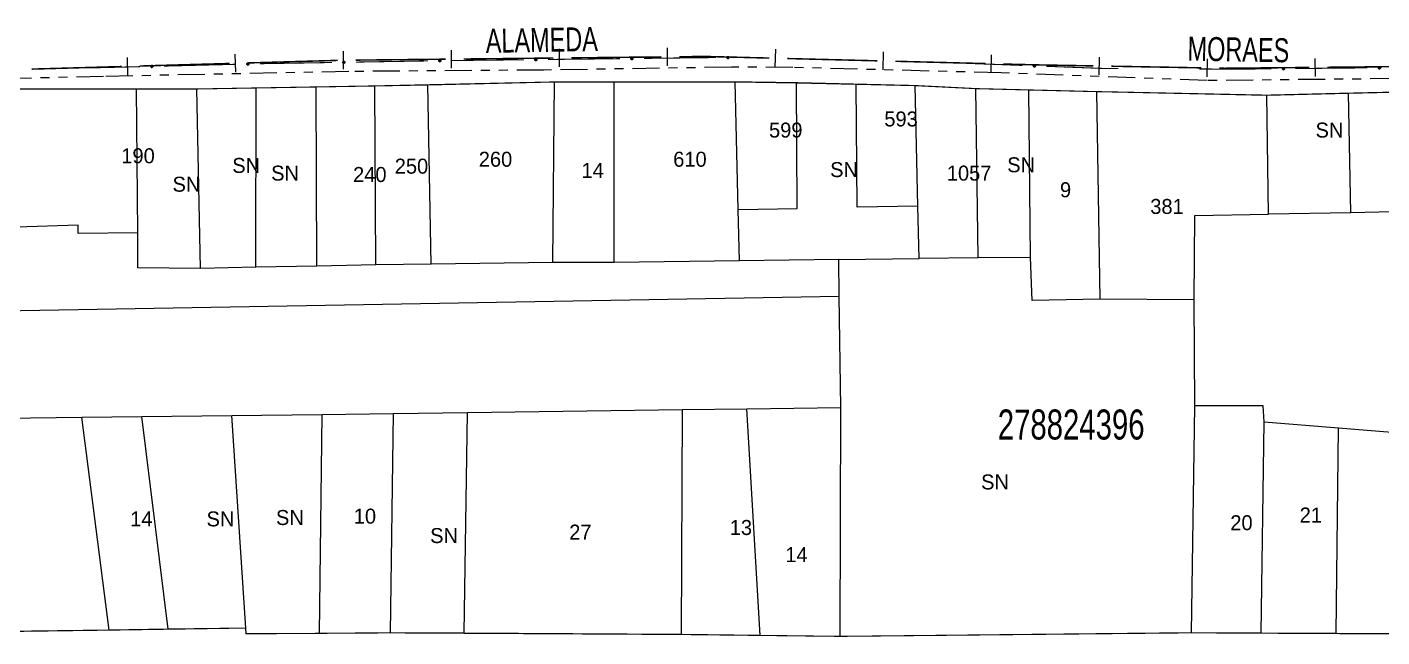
# Model space of a CAD drawing. Extents: x 203196 to 204359, y 4872588 to 4874244.
# Drawn here: x 203880.1 to 204105.9, y 4873615.5 to 4873717.2 of the extents above; entities that cross this region are included whole.
import ezdxf
from ezdxf.enums import TextEntityAlignment as Align

# ---------------------------------------------------------------- set-up
doc = ezdxf.new("R2010")
doc.units = 0
doc.header["$LTSCALE"] = 1.5
doc.header["$MEASUREMENT"] = 0
doc.linetypes.add('TRACO_25', pattern=[8, 3, -1, 1, -1, 1, -1])
for name, color, linetype in [('CD_MALHA_LOTES', 7, 'CONTINUOUS'), ('CD_TXT_QUADRA', 7, 'CONTINUOUS'), ('LM-LIM-SETORES-BAIRROS', 250, 'CONTINUOUS'), ('RU-QUADRA', 210, 'CONTINUOUS'), ('SV-EIXO-RUA-N-PAV', 6, 'CONTINUOUS'), ('SV-RUA-NAO-PAV', 7, 'CONTINUOUS'), ('SV-TXT-RUA-N-PAV', 7, 'CONTINUOUS'), ('Th_NmrPort', 1, 'CONTINUOUS')]:
    doc.layers.add(name, color=color, linetype=linetype)
doc.styles.add('ARIAL', font='ARIAL.SHX')

msp = doc.modelspace()

# ---------------------------------------------------------------- linework, layer by layer
at = {"layer": 'CD_MALHA_LOTES', "linetype": 'Continuous', "flags": 128}
for points in [[(203878.447904, 4873706.861844), (203898.290559, 4873706.847425)], [(203898.290559, 4873706.847425), (203908.339834, 4873706.840123)], [(203898.495062, 4873682.885861), (203898.290559, 4873706.847425)], [(203908.339834, 4873706.840123), (203918.233625, 4873707.009832)], [(203908.989764, 4873676.940696), (203908.339834, 4873706.840123)], [(203918.176557, 4873677.125243), (203918.233625, 4873707.009832)], [(203918.233625, 4873707.009832), (203928.229839, 4873707.181298)], [(203928.229839, 4873707.181298), (203938.023582, 4873707.349291)], [(203928.357383, 4873677.329759), (203928.229839, 4873707.181298)], [(203938.023582, 4873707.349291), (203946.855327, 4873707.54574)], [(203938.18245, 4873677.527128), (203938.023582, 4873707.349291)], [(203946.855327, 4873707.54574), (203967.949354, 4873708.014948)], [(203947.38896, 4873677.643969), (203946.855327, 4873707.54574)], [(203967.712709, 4873677.901899), (203967.949354, 4873708.014948)], [(203967.949354, 4873708.014948), (203977.930653, 4873708.022505)], [(203977.930653, 4873708.022505), (203998.081701, 4873708.037762)], [(203977.932117, 4873677.941387), (203977.930653, 4873708.022505)], [(203998.081701, 4873708.037762), (204008.318082, 4873707.890634)], [(203998.591887, 4873686.74141), (203998.081701, 4873708.037762)], [(204008.433581, 4873686.931189), (204008.318082, 4873707.890634)], [(204008.318082, 4873707.890634), (204018.245166, 4873707.651389)], [(204018.245166, 4873707.651389), (204028.052924, 4873707.415021)], [(204018.42161, 4873687.12379), (204018.245166, 4873707.651389)], [(204028.528754, 4873687.318687), (204028.052924, 4873707.415021)], [(204028.052924, 4873707.415021), (204038.204117, 4873706.90119)], [(204038.204117, 4873706.90119), (204047.029598, 4873706.683257)], [(204038.590932, 4873678.717205), (204038.204117, 4873706.90119)], [(204047.299615, 4873678.746358), (204047.029598, 4873706.683257)], [(204047.029598, 4873706.683257), (204058.354258, 4873706.403611)], [(204058.354258, 4873706.403611), (204086.679465, 4873705.812526)], [(204058.920386, 4873671.778323), (204058.354258, 4873706.403611)], [(204086.679465, 4873705.812526), (204100.287601, 4873706.144831)], [(204100.287601, 4873706.144831), (204114.419781, 4873706.468412)], [(204100.664875, 4873686.207352), (204100.287601, 4873706.144831)], [(204086.969986, 4873685.956278), (204086.679465, 4873705.812526)], [(203998.591887, 4873686.74141), (204008.433581, 4873686.931189)], [(203998.796477, 4873678.20139), (203998.591887, 4873686.74141)], [(204028.528754, 4873687.318687), (204018.42161, 4873687.12379)], [(204028.730307, 4873678.589392), (204028.528754, 4873687.318687)], [(204074.591947, 4873671.676127), (204074.705715, 4873685.741313)], [(204074.705715, 4873685.741313), (204086.969986, 4873685.956278)], [(204100.664875, 4873686.207352), (204086.969986, 4873685.956278)], [(204114.80026, 4873686.52219), (204100.664875, 4873686.207352)], [(203888.576398, 4873684.131701), (203878.277891, 4873683.803011)], [(203888.588308, 4873682.760834), (203888.576398, 4873684.131701)], [(203898.495062, 4873682.885861), (203888.588308, 4873682.760834)], [(203898.54493, 4873677.04283), (203898.495062, 4873682.885861)], [(203908.989764, 4873676.940696), (203898.54493, 4873677.04283)], [(203918.176557, 4873677.125243), (203908.989764, 4873676.940696)], [(203928.357383, 4873677.329759), (203918.176557, 4873677.125243)], [(203938.18245, 4873677.527128), (203928.357383, 4873677.329759)], [(203947.38896, 4873677.643969), (203938.18245, 4873677.527128)], [(203967.712709, 4873677.901899), (203947.38896, 4873677.643969)], [(203977.932117, 4873677.941387), (203967.712709, 4873677.901899)], [(203998.796477, 4873678.20139), (203977.932117, 4873677.941387)], [(204015.341059, 4873678.415841), (203998.796477, 4873678.20139)], [(204015.341059, 4873678.415841), (204028.730307, 4873678.589392)], [(204015.424244, 4873672.313489), (204015.341059, 4873678.415841)], [(204038.590932, 4873678.717205), (204028.730307, 4873678.589392)], [(204047.299615, 4873678.746358), (204038.590932, 4873678.717205)], [(204047.574332, 4873671.603693), (204047.299615, 4873678.746358)], [(203796.514005, 4873668.494124), (204015.424244, 4873672.313489)], [(204015.677439, 4873653.739551), (204015.424244, 4873672.313489)], [(204058.920386, 4873671.778323), (204047.574332, 4873671.603693)], [(204074.591947, 4873671.676127), (204058.920386, 4873671.778323)], [(204074.674694, 4873654.019744), (204074.591947, 4873671.676127)], [(204074.147741, 4873616.186415), (204074.674694, 4873654.019744)], [(204086.101413, 4873654.019744), (204074.674694, 4873654.019744)], [(204086.264182, 4873651.341519), (204086.101413, 4873654.019744)], [(203859.12179, 4873651.718586), (203889.157945, 4873652.126656)], [(203889.157945, 4873652.126656), (203899.172414, 4873652.262712)], [(203893.75371, 4873616.635661), (203889.157945, 4873652.126656)], [(203899.172414, 4873652.262712), (203914.210836, 4873652.434227)], [(203903.578867, 4873616.786638), (203899.172414, 4873652.262712)], [(203914.210836, 4873652.434227), (203929.269396, 4873652.605972)], [(203916.509074, 4873616.985329), (203914.210836, 4873652.434227)], [(203928.803978, 4873616.10021), (203929.269396, 4873652.605972)], [(203929.269396, 4873652.605972), (203941.151931, 4873652.763012)], [(203940.623612, 4873616.177952), (203941.151931, 4873652.763012)], [(203941.151931, 4873652.763012), (203953.452321, 4873652.925575)], [(203952.925045, 4873616.108586), (203953.452321, 4873652.925575)], [(203953.452321, 4873652.925575), (203989.28106, 4873653.399091)], [(203989.158611, 4873615.90427), (203989.28106, 4873653.399091)], [(203989.28106, 4873653.399091), (204000.048394, 4873653.537968)], [(204000.048394, 4873653.537968), (204015.677439, 4873653.739551)], [(204002.22203, 4873615.752081), (204000.048394, 4873653.537968)], [(204015.593639, 4873615.596302), (204015.677439, 4873653.739551)], [(204085.729662, 4873616.12375), (204086.264182, 4873651.341519)], [(204086.264182, 4873651.341519), (204098.611035, 4873650.337062)], [(204098.243493, 4873616.056042), (204098.611035, 4873650.337062)], [(204098.611035, 4873650.337062), (204121.872679, 4873648.444649)], [(203893.75371, 4873616.635661), (203863.463913, 4873616.223187)], [(203903.578867, 4873616.786638), (203893.75371, 4873616.635661)], [(203916.509074, 4873616.985329), (203903.578867, 4873616.786638)], [(203916.571675, 4873616.019753), (203916.509074, 4873616.985329)], [(203928.803978, 4873616.10021), (203916.571675, 4873616.019753)], [(203940.623612, 4873616.177952), (203928.803978, 4873616.10021)], [(203952.925045, 4873616.108586), (203940.623612, 4873616.177952)], [(203989.158611, 4873615.90427), (203952.925045, 4873616.108586)], [(204002.22203, 4873615.752081), (203989.158611, 4873615.90427)], [(204015.593639, 4873615.596302), (204002.22203, 4873615.752081)], [(204074.147741, 4873616.186415), (204015.593639, 4873615.596302)], [(204085.729662, 4873616.12375), (204074.147741, 4873616.186415)], [(204098.243493, 4873616.056042), (204085.729662, 4873616.12375)], [(204121.068687, 4873615.94393), (204098.243493, 4873616.056042)]]:
    msp.add_lwpolyline(points, dxfattribs=at)
at = {"layer": 'LM-LIM-SETORES-BAIRROS'}
for points in [[(203932.816158, 4873710.12699), (203932.784496, 4873713.126823)], [(203950.815155, 4873710.316962), (203950.783493, 4873713.316795)], [(203968.814153, 4873710.506934), (203968.782491, 4873713.506767)], [(203986.81315, 4873710.696907), (203986.781488, 4873713.69674)], [(204004.755032, 4873710.466228), (204004.831336, 4873713.465257)], [(204022.749208, 4873710.008405), (204022.825512, 4873713.007434)], [(203896.857607, 4873709.109584), (203896.772001, 4873712.108362)], [(203914.850277, 4873709.62322), (203914.764671, 4873712.621999)], [(204040.743385, 4873709.550581), (204040.819689, 4873712.549611)], [(204058.750436, 4873709.170815), (204058.804392, 4873712.17033)], [(204076.747525, 4873708.847082), (204076.801481, 4873711.846596)], [(204094.787779, 4873708.93866), (204094.758874, 4873711.938521)]]:
    msp.add_lwpolyline(points, dxfattribs=at)
at = {"layer": 'LM-LIM-SETORES-BAIRROS', "const_width": 0.25}
for points in [[(203880.821319, 4873710.152407), (203895.815211, 4873710.580437)], [(203898.81399, 4873710.666044), (203913.807881, 4873711.094074)], [(203916.80666, 4873711.17968), (203931.800551, 4873711.607711)], [(203934.800215, 4873711.648014), (203949.79938, 4873711.806324)], [(203952.799213, 4873711.837987), (203967.798378, 4873711.996297)], [(203970.79821, 4873712.027959), (203985.797375, 4873712.186269)], [(203988.797208, 4873712.217931), (203992.796985, 4873712.260147)], [(203992.796985, 4873712.260147), (203993.09762, 4873712.263311)], [(203993.09762, 4873712.263311), (204003.793507, 4873711.991177)], [(204006.792537, 4873711.914873), (204021.787684, 4873711.533354)], [(204024.786713, 4873711.45705), (204039.781861, 4873711.075531)], [(204042.78089, 4873710.999227), (204047.779273, 4873710.872054)], [(204047.779273, 4873710.872054), (204048.268785, 4873710.859603)], [(204048.268785, 4873710.859603), (204057.777576, 4873710.688558)], [(204060.777091, 4873710.634602), (204075.774665, 4873710.364824)], [(204078.774179, 4873710.310868), (204079.731312, 4873710.293657)], [(204079.731312, 4873710.293657), (204093.773373, 4873710.428956)], [(204096.773234, 4873710.45786), (204111.772537, 4873710.602382)]]:
    msp.add_lwpolyline(points, dxfattribs=at)
at = {"layer": 'RU-QUADRA', "linetype": 'Continuous', "const_width": 0.18, "flags": 128}
for points in [[(204114.419781, 4873706.468412), (204100.287601, 4873706.144831), (204086.679465, 4873705.812526), (204058.354258, 4873706.403611), (204038.204117, 4873706.90119), (204028.052924, 4873707.415021), (204018.245166, 4873707.651389), (204008.318082, 4873707.890634), (203998.081701, 4873708.037762), (203977.930653, 4873708.022505), (203967.949354, 4873708.014948), (203938.023582, 4873707.349291), (203928.229839, 4873707.181298), (203918.233625, 4873707.009832), (203908.339834, 4873706.840123), (203898.290559, 4873706.847425), (203888.378985, 4873706.854627), (203878.447904, 4873706.861844)], [(203863.463913, 4873616.223187), (203893.75371, 4873616.635661), (203903.578867, 4873616.786638), (203916.509074, 4873616.985329), (203916.571675, 4873616.019753), (203928.803978, 4873616.10021), (203940.623612, 4873616.177952), (203952.925045, 4873616.108586), (203989.158611, 4873615.90427), (204015.593639, 4873615.596302), (204074.147741, 4873616.186415), (204085.729662, 4873616.12375), (204098.243493, 4873616.056042), (204108.884292, 4873616.003777)]]:
    msp.add_lwpolyline(points, dxfattribs=at)
at = {"layer": 'SV-EIXO-RUA-N-PAV', "const_width": 0.18}
for points in [[(203886.877166, 4873710.325282), (203891.876707, 4873710.393002)], [(203891.876707, 4873710.393002), (203892.539852, 4873710.401977)], [(203892.539852, 4873710.401977), (203898.874706, 4873710.558782)], [(203902.873482, 4873710.657762), (203914.869807, 4873710.954702)], [(203918.868588, 4873711.053431), (203930.866914, 4873711.253823)], [(203934.866356, 4873711.32062), (203946.864683, 4873711.521012)], [(203950.864193, 4873711.582919), (203962.863476, 4873711.714063)], [(203966.863237, 4873711.757778), (203972.862879, 4873711.82335)], [(203972.862879, 4873711.82335), (203973.842186, 4873711.834044)], [(203973.842186, 4873711.834044), (203978.862475, 4873711.892935)], [(203982.8622, 4873711.939854), (203994.861375, 4873712.080611)], [(203998.861294, 4873712.095076), (203999.735701, 4873712.09442)], [(204033.97131, 4873711.223371), (204034.900304, 4873711.183105)], [(204034.900304, 4873711.183105), (204045.96269, 4873710.769003)], [(204049.959891, 4873710.619375), (204058.953591, 4873710.282711)], [(204091.453907, 4873710.243928), (204103.453304, 4873710.364228)], [(204058.953591, 4873710.282711), (204059.245439, 4873710.271789)], [(204059.245439, 4873710.271789), (204061.95334, 4873710.255757)], [(204075.454521, 4873710.175878), (204080.454433, 4873710.146278)], [(204080.454433, 4873710.146278), (204081.247191, 4873710.141601)], [(204081.247191, 4873710.141601), (204087.454108, 4873710.203829)]]:
    msp.add_lwpolyline(points, dxfattribs=at)
at = {"layer": 'SV-EIXO-RUA-N-PAV'}
for points in [[(203900.727734, 4873710.714763), (203900.760945, 4873710.750666), (203900.796831, 4873710.774731), (203900.832538, 4873710.786188), (203900.866732, 4873710.788085), (203900.901932, 4873710.786085), (203900.936976, 4873710.77624), (203900.973451, 4873710.756696), (203901.0097, 4873710.723633), (203901.031937, 4873710.685252), (203901.045042, 4873710.650845), (203901.049073, 4873710.615304), (203901.046558, 4873710.581141), (203901.035127, 4873710.545078), (203901.01496, 4873710.508307), (203900.980832, 4873710.472662), (203900.945489, 4873710.44931), (203900.91066, 4873710.439135), (203900.874904, 4873710.435309), (203900.838992, 4873710.437781), (203900.804647, 4873710.447645), (203900.767662, 4873710.468016), (203900.732926, 4873710.502166), (203900.709233, 4873710.537151), (203900.698572, 4873710.571828), (203900.695597, 4873710.607115), (203900.697174, 4873710.642445), (203900.705604, 4873710.678084), (203900.727734, 4873710.714763)], [(203916.722834, 4873711.110684), (203916.756046, 4873711.146587), (203916.791931, 4873711.170652), (203916.827639, 4873711.182109), (203916.861832, 4873711.184006), (203916.897033, 4873711.182006), (203916.932077, 4873711.17216), (203916.968552, 4873711.152617), (203917.004801, 4873711.119554), (203917.027038, 4873711.081172), (203917.040143, 4873711.046766), (203917.044174, 4873711.011225), (203917.041658, 4873710.977062), (203917.030227, 4873710.940998), (203917.010061, 4873710.904228), (203916.975933, 4873710.868583), (203916.94059, 4873710.845231), (203916.905761, 4873710.835056), (203916.870004, 4873710.83123), (203916.834092, 4873710.833702), (203916.799748, 4873710.843565), (203916.762762, 4873710.863936), (203916.728027, 4873710.898087), (203916.704334, 4873710.933072), (203916.693672, 4873710.967748), (203916.690698, 4873711.003036), (203916.692274, 4873711.038366), (203916.700705, 4873711.074005), (203916.722834, 4873711.110684)], [(203932.721137, 4873711.394887), (203932.754636, 4873711.430522), (203932.790714, 4873711.454297), (203932.826513, 4873711.465467), (203932.86072, 4873711.467088), (203932.895903, 4873711.464805), (203932.930867, 4873711.454678), (203932.967184, 4873711.434842), (203933.003166, 4873711.401488), (203933.025093, 4873711.362929), (203933.037921, 4873711.328418), (203933.041665, 4873711.292846), (203933.038875, 4873711.258704), (203933.027154, 4873711.222733), (203933.006693, 4873711.186127), (203932.972278, 4873711.150757), (203932.936749, 4873711.12769), (203932.901839, 4873711.117796), (203932.866053, 4873711.114258), (203932.830162, 4873711.117019), (203932.795898, 4873711.127158), (203932.759078, 4873711.147826), (203932.724618, 4873711.182256), (203932.701207, 4873711.21743), (203932.690825, 4873711.252191), (203932.688135, 4873711.287501), (203932.689996, 4873711.322817), (203932.698713, 4873711.358388), (203932.721137, 4873711.394887)], [(203948.718905, 4873711.662076), (203948.752405, 4873711.697711), (203948.788483, 4873711.721487), (203948.824282, 4873711.732656), (203948.858489, 4873711.734277), (203948.893672, 4873711.731995), (203948.928636, 4873711.721867), (203948.964953, 4873711.702031), (203949.000935, 4873711.668677), (203949.022862, 4873711.630118), (203949.03569, 4873711.595607), (203949.039434, 4873711.560035), (203949.036644, 4873711.525893), (203949.024923, 4873711.489923), (203949.004461, 4873711.453316), (203948.970047, 4873711.417946), (203948.934518, 4873711.39488), (203948.899608, 4873711.384985), (203948.863822, 4873711.381447), (203948.827931, 4873711.384208), (203948.793667, 4873711.394347), (203948.756847, 4873711.415015), (203948.722387, 4873711.449445), (203948.698976, 4873711.484619), (203948.688594, 4873711.51938), (203948.685904, 4873711.55469), (203948.687765, 4873711.590006), (203948.696482, 4873711.625577), (203948.718905, 4873711.662076)], [(203964.718482, 4873711.844424), (203964.752187, 4873711.879865), (203964.788401, 4873711.903432), (203964.824263, 4873711.914394), (203964.85848, 4873711.915818), (203964.893649, 4873711.913333), (203964.928554, 4873711.903003), (203964.964755, 4873711.882958), (203965.000544, 4873711.849397), (203965.022248, 4873711.810712), (203965.034877, 4873711.776128), (203965.038416, 4873711.740534), (203965.035429, 4873711.70641), (203965.023501, 4873711.670507), (203965.002828, 4873711.634019), (203964.968211, 4873711.598849), (203964.932548, 4873711.575988), (203964.897582, 4873711.566295), (203964.861776, 4873711.562963), (203964.825902, 4873711.565931), (203964.791697, 4873711.576268), (203964.754996, 4873711.597148), (203964.720736, 4873711.631776), (203964.697529, 4873711.667085), (203964.687348, 4873711.701905), (203964.684861, 4873711.73723), (203964.686926, 4873711.772535), (203964.695848, 4873711.808055), (203964.718482, 4873711.844424)], [(203980.717376, 4873712.024782), (203980.751052, 4873712.06025), (203980.787248, 4873712.083846), (203980.823101, 4873712.094837), (203980.857317, 4873712.096288), (203980.892488, 4873712.093831), (203980.927401, 4873712.08353), (203980.963618, 4873712.063513), (203980.999434, 4873712.029981), (203981.021169, 4873711.991313), (203981.033826, 4873711.956739), (203981.037393, 4873711.921149), (203981.034434, 4873711.887022), (203981.022534, 4873711.85111), (203981.001891, 4873711.814605), (203980.967301, 4873711.779407), (203980.931657, 4873711.756517), (203980.896699, 4873711.746796), (203980.860896, 4873711.743436), (203980.825019, 4873711.746376), (203980.790806, 4873711.756685), (203980.754089, 4873711.777536), (203980.7198, 4873711.812136), (203980.696565, 4873711.847426), (203980.686356, 4873711.882238), (203980.683841, 4873711.917561), (203980.685877, 4873711.952868), (203980.694771, 4873711.988394), (203980.717376, 4873712.024782)], [(203996.717587, 4873712.204658), (203996.751669, 4873712.239736), (203996.788134, 4873712.262914), (203996.824111, 4873712.273493), (203996.858341, 4873712.274551), (203996.893482, 4873712.271689), (203996.928274, 4873712.260987), (203996.964259, 4873712.240555), (203996.999687, 4873712.206614), (203997.020976, 4873712.167699), (203997.033234, 4873712.132981), (203997.036392, 4873712.097352), (203997.03304, 4873712.063261), (203997.020729, 4873712.027489), (203996.999667, 4873711.991224), (203996.964675, 4873711.956426), (203996.92877, 4873711.933947), (203996.893703, 4873711.924629), (203996.857863, 4873711.921681), (203996.822023, 4873711.925032), (203996.78793, 4873711.935734), (203996.751455, 4873711.957006), (203996.717567, 4873711.991998), (203996.694739, 4873712.027553), (203996.684931, 4873712.06248), (203996.682822, 4873712.09783), (203996.685264, 4873712.133111), (203996.694566, 4873712.168533), (203996.717587, 4873712.204658)], [(204047.821828, 4873710.809567), (204047.857206, 4873710.843338), (204047.894517, 4873710.865127), (204047.930868, 4873710.874344), (204047.965113, 4873710.874113), (204048.000121, 4873710.86993), (204048.034486, 4873710.857926), (204048.069676, 4873710.836155), (204048.103801, 4873710.800903), (204048.123611, 4873710.761215), (204048.134553, 4873710.726061), (204048.136368, 4873710.690338), (204048.131735, 4873710.656397), (204048.118086, 4873710.621113), (204048.095674, 4873710.585667), (204048.059397, 4873710.55221), (204048.022672, 4873710.531099), (204047.987278, 4873710.523108), (204047.951353, 4873710.521511), (204047.915664, 4873710.526209), (204047.881999, 4873710.538187), (204047.84635, 4873710.560816), (204047.813803, 4873710.597059), (204047.792329, 4873710.633448), (204047.783843, 4873710.66872), (204047.783067, 4873710.704124), (204047.786835, 4873710.739287), (204047.797463, 4873710.774334), (204047.821828, 4873710.809567)], [(204105.308426, 4873710.492912), (204105.342163, 4873710.528322), (204105.378399, 4873710.551857), (204105.414271, 4873710.562787), (204105.448489, 4873710.56418), (204105.483656, 4873710.561662), (204105.518551, 4873710.551302), (204105.554735, 4873710.531223), (204105.590493, 4873710.49763), (204105.612162, 4873710.458925), (204105.62476, 4873710.42433), (204105.628267, 4873710.388733), (204105.625249, 4873710.354611), (204105.613288, 4873710.31872), (204105.592582, 4873710.28225), (204105.557933, 4873710.247111), (204105.52225, 4873710.224282), (204105.487275, 4873710.214621), (204105.451466, 4873710.211322), (204105.415595, 4873710.214323), (204105.381399, 4873710.22469), (204105.344717, 4873710.245604), (204105.310488, 4873710.280262), (204105.287313, 4873710.315592), (204105.277163, 4873710.350422), (204105.274709, 4873710.385749), (204105.276805, 4873710.421052), (204105.28576, 4873710.456563), (204105.308426, 4873710.492912)], [(204089.30923, 4873710.332513), (204089.342967, 4873710.367923), (204089.379203, 4873710.391458), (204089.415075, 4873710.402388), (204089.449293, 4873710.403781), (204089.48446, 4873710.401263), (204089.519356, 4873710.390903), (204089.555539, 4873710.370824), (204089.591297, 4873710.337231), (204089.612966, 4873710.298526), (204089.625564, 4873710.263931), (204089.629071, 4873710.228334), (204089.626053, 4873710.194212), (204089.614092, 4873710.158321), (204089.593386, 4873710.121851), (204089.558737, 4873710.086712), (204089.523054, 4873710.063883), (204089.488079, 4873710.054222), (204089.45227, 4873710.050923), (204089.416399, 4873710.053923), (204089.382203, 4873710.064291), (204089.345521, 4873710.085204), (204089.311292, 4873710.119863), (204089.288117, 4873710.155193), (204089.277967, 4873710.190023), (204089.275513, 4873710.22535), (204089.277609, 4873710.260652), (204089.286564, 4873710.296164), (204089.30923, 4873710.332513)]]:
    msp.add_lwpolyline(points, close=True, dxfattribs=at)
for points in [[(203900.695597, 4873710.607115), (203901.045042, 4873710.650845)], [(203900.697174, 4873710.642445), (203901.031937, 4873710.685252)], [(203900.698572, 4873710.571828), (203901.049073, 4873710.615304)], [(203900.699692, 4873710.589104), (203901.045364, 4873710.630419)], [(203900.700145, 4873710.625969), (203901.033472, 4873710.669708)], [(203900.705604, 4873710.678084), (203901.0097, 4873710.723633)], [(203900.706121, 4873710.66024), (203901.016225, 4873710.704769)], [(203900.707391, 4873710.553806), (203901.044811, 4873710.597647)], [(203900.709233, 4873710.537151), (203901.046558, 4873710.581141)], [(203900.717554, 4873710.694647), (203900.988099, 4873710.738197)], [(203900.723274, 4873710.518711), (203901.03614, 4873710.561944)], [(203900.727734, 4873710.714763), (203900.973451, 4873710.756696)], [(203900.732926, 4873710.502166), (203901.035127, 4873710.545078)], [(203900.746619, 4873710.733584), (203900.947831, 4873710.765864)], [(203900.754094, 4873710.486715), (203901.022013, 4873710.526106)], [(203900.760945, 4873710.750666), (203900.936976, 4873710.77624)], [(203900.767662, 4873710.468016), (203901.01496, 4873710.508307)], [(203900.781343, 4873710.764473), (203900.910629, 4873710.779957)], [(203900.791601, 4873710.460345), (203900.990152, 4873710.489828)], [(203900.796831, 4873710.774731), (203900.901932, 4873710.786085)], [(203900.804647, 4873710.447645), (203900.980832, 4873710.472662)], [(203900.826142, 4873710.443456), (203900.956758, 4873710.460338)], [(203900.838992, 4873710.437781), (203900.945489, 4873710.44931)], [(203916.690698, 4873711.003036), (203917.040143, 4873711.046766)], [(203916.692274, 4873711.038366), (203917.027038, 4873711.081172)], [(203916.693672, 4873710.967748), (203917.044174, 4873711.011225)], [(203916.694793, 4873710.985025), (203917.040465, 4873711.02634)], [(203916.695245, 4873711.02189), (203917.028573, 4873711.065629)], [(203916.700705, 4873711.074005), (203917.004801, 4873711.119554)], [(203916.701222, 4873711.056161), (203917.011326, 4873711.10069)], [(203916.702491, 4873710.949727), (203917.039911, 4873710.993568)], [(203916.704334, 4873710.933072), (203917.041658, 4873710.977062)], [(203916.712655, 4873711.090568), (203916.9832, 4873711.134118)], [(203916.718374, 4873710.914632), (203917.031241, 4873710.957864)], [(203916.722834, 4873711.110684), (203916.968552, 4873711.152617)], [(203916.728027, 4873710.898087), (203917.030227, 4873710.940998)], [(203916.74172, 4873711.129505), (203916.942932, 4873711.161785)], [(203916.749195, 4873710.882636), (203917.017113, 4873710.922026)], [(203916.756046, 4873711.146587), (203916.932077, 4873711.17216)], [(203916.762762, 4873710.863936), (203917.010061, 4873710.904228)], [(203916.776443, 4873711.160393), (203916.905729, 4873711.175878)], [(203916.786701, 4873710.856266), (203916.985253, 4873710.885749)], [(203916.791931, 4873711.170652), (203916.897033, 4873711.182006)], [(203916.799748, 4873710.843565), (203916.975933, 4873710.868583)], [(203916.821243, 4873710.839376), (203916.951859, 4873710.856259)], [(203916.834092, 4873710.833702), (203916.94059, 4873710.845231)], [(203932.688135, 4873711.287501), (203933.037921, 4873711.328418)], [(203932.689996, 4873711.322817), (203933.025093, 4873711.362929)], [(203932.690825, 4873711.252191), (203933.041665, 4873711.292846)], [(203932.692085, 4873711.269458), (203933.038078, 4873711.30799)], [(203932.692834, 4873711.306318), (203933.026503, 4873711.347373)], [(203932.698713, 4873711.358388), (203933.003166, 4873711.401488)], [(203932.699086, 4873711.34054), (203933.009539, 4873711.382572)], [(203932.699499, 4873711.234099), (203933.037261, 4873711.275223)], [(203932.701207, 4873711.21743), (203933.038875, 4873711.258704)], [(203932.710795, 4873711.374853), (203932.981682, 4873711.416225)], [(203932.715099, 4873711.198877), (203933.028303, 4873711.239591)], [(203932.721137, 4873711.394887), (203932.967184, 4873711.434842)], [(203932.724618, 4873711.182256), (203933.027154, 4873711.222733)], [(203932.740173, 4873711.413556), (203932.941638, 4873711.444215)], [(203932.745661, 4873711.166635), (203933.013888, 4873711.203868)], [(203932.754636, 4873711.430522), (203932.930867, 4873711.454678)], [(203932.759078, 4873711.147826), (203933.006693, 4873711.186127)], [(203932.775144, 4873711.444164), (203932.904551, 4873711.458607)], [(203932.782954, 4873711.139963), (203932.981736, 4873711.167848)], [(203932.790714, 4873711.454297), (203932.895903, 4873711.464805)], [(203932.795898, 4873711.127158), (203932.972278, 4873711.150757)], [(203932.817359, 4873711.122797), (203932.948107, 4873711.138627)], [(203932.830162, 4873711.117019), (203932.936749, 4873711.12769)], [(203948.685904, 4873711.55469), (203949.03569, 4873711.595607)], [(203948.687765, 4873711.590006), (203949.022862, 4873711.630118)], [(203948.688594, 4873711.51938), (203949.039434, 4873711.560035)], [(203948.689854, 4873711.536647), (203949.035847, 4873711.575179)], [(203948.690603, 4873711.573507), (203949.024272, 4873711.614562)], [(203948.696482, 4873711.625577), (203949.000935, 4873711.668677)], [(203948.696855, 4873711.607729), (203949.007307, 4873711.649761)], [(203948.697268, 4873711.501288), (203949.03503, 4873711.542412)], [(203948.698976, 4873711.484619), (203949.036644, 4873711.525893)], [(203948.708564, 4873711.642043), (203948.979451, 4873711.683414)], [(203948.712868, 4873711.466066), (203949.026072, 4873711.50678)], [(203948.718905, 4873711.662076), (203948.964953, 4873711.702031)], [(203948.722387, 4873711.449445), (203949.024923, 4873711.489923)], [(203948.737942, 4873711.680745), (203948.939407, 4873711.711404)], [(203948.74343, 4873711.433824), (203949.011657, 4873711.471057)], [(203948.752405, 4873711.697711), (203948.928636, 4873711.721867)], [(203948.756847, 4873711.415015), (203949.004461, 4873711.453316)], [(203948.772913, 4873711.711353), (203948.902319, 4873711.725797)], [(203948.780723, 4873711.407152), (203948.979505, 4873711.435037)], [(203948.788483, 4873711.721487), (203948.893672, 4873711.731995)], [(203948.793667, 4873711.394347), (203948.970047, 4873711.417946)], [(203948.815128, 4873711.389986), (203948.945876, 4873711.405817)], [(203948.827931, 4873711.384208), (203948.934518, 4873711.39488)], [(203964.684861, 4873711.73723), (203965.034877, 4873711.776128)], [(203964.686926, 4873711.772535), (203965.022248, 4873711.810712)], [(203964.687348, 4873711.701905), (203965.038416, 4873711.740534)], [(203964.688707, 4873711.719165), (203965.034917, 4873711.755699)], [(203964.689669, 4873711.75602), (203965.023569, 4873711.795149)], [(203964.695848, 4873711.808055), (203965.000544, 4873711.849397)], [(203964.695917, 4873711.683764), (203965.03391, 4873711.722938)], [(203964.696118, 4873711.790205), (203965.006808, 4873711.830445)], [(203964.697529, 4873711.667085), (203965.035429, 4873711.70641)], [(203964.708025, 4873711.82445), (203964.979146, 4873711.864258)], [(203964.711313, 4873711.648452), (203965.024747, 4873711.687358)], [(203964.718482, 4873711.844424), (203964.964755, 4873711.882958)], [(203964.720736, 4873711.631776), (203965.023501, 4873711.670507)], [(203964.737625, 4873711.862983), (203964.939264, 4873711.892479)], [(203964.741689, 4873711.616034), (203965.010126, 4873711.651718)], [(203964.752187, 4873711.879865), (203964.928554, 4873711.903003)], [(203964.754996, 4873711.597148), (203965.002828, 4873711.634019)], [(203964.772773, 4873711.893388), (203964.90226, 4873711.907085)], [(203964.778827, 4873711.589148), (203964.977767, 4873711.615885)], [(203964.788401, 4873711.903432), (203964.893649, 4873711.913333)], [(203964.791697, 4873711.576268), (203964.968211, 4873711.598849)], [(203964.813132, 4873711.571783), (203964.943969, 4873711.586859)], [(203964.825902, 4873711.565931), (203964.932548, 4873711.575988)], [(203980.683841, 4873711.917561), (203981.033826, 4873711.956739)], [(203980.685877, 4873711.952868), (203981.021169, 4873711.991313)], [(203980.686356, 4873711.882238), (203981.037393, 4873711.921149)], [(203980.687701, 4873711.899499), (203981.033882, 4873711.936311)], [(203980.688634, 4873711.936354), (203981.022502, 4873711.975751)], [(203980.694771, 4873711.988394), (203980.999434, 4873712.029981)], [(203980.69494, 4873711.864104), (203981.032902, 4873711.903548)], [(203980.695056, 4873711.970545), (203981.005713, 4873712.011034)], [(203980.696565, 4873711.847426), (203981.034434, 4873711.887022)], [(203980.706935, 4873712.0048), (203980.978024, 4873712.044825)], [(203980.710364, 4873711.828805), (203981.023767, 4873711.867961)], [(203980.717376, 4873712.024782), (203980.963618, 4873712.063513)], [(203980.7198, 4873711.812136), (203981.022534, 4873711.85111)], [(203980.736505, 4873712.043356), (203980.93812, 4873712.073013)], [(203980.740766, 4873711.796411), (203981.009174, 4873711.83231)], [(203980.751052, 4873712.06025), (203980.927401, 4873712.08353)], [(203980.754089, 4873711.777536), (203981.001891, 4873711.814605)], [(203980.771628, 4873712.07379), (203980.901104, 4873712.08759)], [(203980.777926, 4873711.769554), (203980.976844, 4873711.796451)], [(203980.787248, 4873712.083846), (203980.892488, 4873712.093831)], [(203980.790806, 4873711.756685), (203980.967301, 4873711.779407)], [(203980.812244, 4873711.752217), (203980.94307, 4873711.767397)], [(203980.825019, 4873711.746376), (203980.931657, 4873711.756517)], [(203996.682822, 4873712.09783), (203997.033234, 4873712.132981)], [(203996.684931, 4873712.06248), (203997.036392, 4873712.097352)], [(203996.685264, 4873712.133111), (203997.020976, 4873712.167699)], [(203996.686474, 4873712.079724), (203997.033055, 4873712.112553)], [(203996.68783, 4873712.116567), (203997.02213, 4873712.152122)], [(203996.693305, 4873712.044248), (203997.031699, 4873712.079805)], [(203996.694566, 4873712.168533), (203996.999687, 4873712.206614)], [(203996.694645, 4873712.150681), (203997.005748, 4873712.187596)], [(203996.694739, 4873712.027553), (203997.03304, 4873712.063261)], [(203996.706918, 4873712.184797), (203996.978449, 4873712.221703)], [(203996.708323, 4873712.008774), (203997.022155, 4873712.044325)], [(203996.717567, 4873711.991998), (203997.020729, 4873712.027489)], [(203996.717587, 4873712.204658), (203996.964259, 4873712.240555)], [(203996.736928, 4873712.223011), (203996.938871, 4873712.250348)], [(203996.73835, 4873711.976033), (203997.007154, 4873712.008844)], [(203996.751455, 4873711.957006), (203996.999667, 4873711.991224)], [(203996.751669, 4873712.239736), (203996.928274, 4873712.260987)], [(203996.772399, 4873712.253039), (203996.902026, 4873712.265349)], [(203996.775199, 4873711.948751), (203996.974413, 4873711.973359)], [(203996.78793, 4873711.935734), (203996.964675, 4873711.956426)], [(203996.788134, 4873712.262914), (203996.893482, 4873712.271689)], [(203996.809316, 4873711.93102), (203996.940307, 4873711.944696)], [(203996.822023, 4873711.925032), (203996.92877, 4873711.933947)], [(204047.783067, 4873710.704124), (204048.134553, 4873710.726061)], [(204047.783843, 4873710.66872), (204048.136368, 4873710.690338)], [(204047.786035, 4873710.685893), (204048.133606, 4873710.705654)], [(204047.786835, 4873710.739287), (204048.123611, 4873710.761215)], [(204047.788776, 4873710.722658), (204048.124178, 4873710.745606)], [(204047.791525, 4873710.650185), (204048.131017, 4873710.672979)], [(204047.792329, 4873710.633448), (204048.131735, 4873710.656397)], [(204047.79687, 4873710.756492), (204048.109142, 4873710.781671)], [(204047.797463, 4873710.774334), (204048.103801, 4873710.800903)], [(204047.805198, 4873710.614171), (204048.120145, 4873710.637884)], [(204047.810418, 4873710.790122), (204048.083147, 4873710.816781)], [(204047.813803, 4873710.597059), (204048.118086, 4873710.621113)], [(204047.821828, 4873710.809567), (204048.069676, 4873710.836155)], [(204047.833971, 4873710.580322), (204048.103819, 4873710.602993)], [(204047.841846, 4873710.827179), (204048.044675, 4873710.846896)], [(204047.84635, 4873710.560816), (204048.095674, 4873710.585667)], [(204047.857206, 4873710.843338), (204048.034486, 4873710.857926)], [(204047.869766, 4873710.551673), (204048.069766, 4873710.568765)], [(204047.878422, 4873710.855851), (204048.00842, 4873710.863274)], [(204047.881999, 4873710.538187), (204048.059397, 4873710.55221)], [(204047.894517, 4873710.865127), (204048.000121, 4873710.86993)], [(204047.903192, 4873710.532671), (204048.034605, 4873710.541406)], [(204047.915664, 4873710.526209), (204048.022672, 4873710.531099)], [(204105.274709, 4873710.385749), (204105.62476, 4873710.42433)], [(204105.276805, 4873710.421052), (204105.612162, 4873710.458925)], [(204105.279533, 4873710.404534), (204105.613469, 4873710.443361)], [(204105.28576, 4873710.456563), (204105.590493, 4873710.49763)], [(204105.286014, 4873710.438713), (204105.59674, 4873710.478673)], [(204105.297952, 4873710.472948), (204105.569109, 4873710.51251)], [(204105.308426, 4873710.492912), (204105.554735, 4873710.531223)], [(204105.327587, 4873710.511454), (204105.529252, 4873710.540767)], [(204105.342163, 4873710.528322), (204105.518551, 4873710.551302)], [(204105.362761, 4873710.541827), (204105.492261, 4873710.555407)], [(204105.378399, 4873710.551857), (204105.483656, 4873710.561662)], [(204089.275513, 4873710.22535), (204089.625564, 4873710.263931)], [(204089.277609, 4873710.260652), (204089.612966, 4873710.298526)], [(204089.277967, 4873710.190023), (204089.629071, 4873710.228334)], [(204089.279342, 4873710.207281), (204089.625585, 4873710.243502)], [(204089.280337, 4873710.244135), (204089.614273, 4873710.282962)], [(204089.28652, 4873710.171873), (204089.624549, 4873710.210741)], [(204089.286564, 4873710.296164), (204089.591297, 4873710.337231)], [(204089.286818, 4873710.278314), (204089.597544, 4873710.318273)], [(204089.288117, 4873710.155193), (204089.626053, 4873710.194212)], [(204089.298756, 4873710.312549), (204089.569913, 4873710.352111)], [(204089.301885, 4873710.136548), (204089.615353, 4873710.17517)], [(204089.30923, 4873710.332513), (204089.555539, 4873710.370824)], [(204089.311292, 4873710.119863), (204089.614092, 4873710.158321)], [(204089.328391, 4873710.351054), (204089.530056, 4873710.380368)], [(204089.332231, 4873710.104102), (204089.6007, 4873710.139544)], [(204089.342967, 4873710.367923), (204089.519356, 4873710.390903)], [(204089.345521, 4873710.085204), (204089.593386, 4873710.121851)], [(204089.363565, 4873710.381428), (204089.493065, 4873710.395008)], [(204089.369345, 4873710.077182), (204089.568309, 4873710.10374)], [(204089.379203, 4873710.391458), (204089.48446, 4873710.401263)], [(204089.382203, 4873710.064291), (204089.558737, 4873710.086712)], [(204089.403634, 4873710.059786), (204089.534485, 4873710.074744)], [(204089.416399, 4873710.053923), (204089.523054, 4873710.063883)], [(204105.277163, 4873710.350422), (204105.628267, 4873710.388733)], [(204105.278538, 4873710.36768), (204105.624781, 4873710.403901)], [(204105.285716, 4873710.332272), (204105.623745, 4873710.371141)], [(204105.287313, 4873710.315592), (204105.625249, 4873710.354611)], [(204105.301081, 4873710.296947), (204105.614549, 4873710.335569)], [(204105.310488, 4873710.280262), (204105.613288, 4873710.31872)], [(204105.331427, 4873710.264501), (204105.599896, 4873710.299943)], [(204105.344717, 4873710.245604), (204105.592582, 4873710.28225)], [(204105.368541, 4873710.237581), (204105.567505, 4873710.264139)], [(204105.381399, 4873710.22469), (204105.557933, 4873710.247111)], [(204105.40283, 4873710.220185), (204105.533681, 4873710.235143)], [(204105.415595, 4873710.214323), (204105.52225, 4873710.224282)]]:
    msp.add_lwpolyline(points, dxfattribs=at)
at = {"layer": 'SV-RUA-NAO-PAV', "linetype": 'TRACO_25'}
msp.add_polyline3d([(204348.418348, 4873712.352489, 10.894238), (204316.475003, 4873712.003774, 10.909895), (204257.774956, 4873710.711898, 10.909895), (204201.191515, 4873709.877503, 10.909895), (204144.406809, 4873708.942022, 10.909895), (204076.755472, 4873708.234714, 11.082128), (204042.432584, 4873709.524225, 11.129101), (204007.71507, 4873710.426801, 11.035155), (203997.453454, 4873710.486309, 10.925552), (203966.179396, 4873709.992001, 10.643717), (203933.678176, 4873709.755284, 10.440168), (203892.808232, 4873708.926992, 10.197476), (203856.045624, 4873708.039664, 9.704263), (203787.245888, 4873707.508831, 9.21105)], dxfattribs=at)

# ---------------------------------------------------------------- texts
at = {"layer": 'CD_TXT_QUADRA', "style": 'ARIAL', "width": 0.7}
msp.add_text('278824396', height=5, dxfattribs=at).set_placement((204041.844252, 4873648.411554))
at = {"layer": 'SV-TXT-RUA-N-PAV', "style": 'ARIAL', "width": 0.7}
for s, rotation, p in [('ALAMEDA', 1, (203956.535434, 4873712.849146)), ('MORAES', 359, (204073.449068, 4873711.571402))]:
    msp.add_text(s, height=4, rotation=rotation, dxfattribs=at).set_placement(p)
at = {"layer": 'Th_NmrPort', "color": 1}
for s, p in [('593', (204022.935372, 4873701.843166)), ('599', (204003.722195, 4873699.991294)), ('SN', (204094.811171, 4873699.991294)), ('190', (203895.764286, 4873695.70486)), ('SN', (203914.25733, 4873694.097591)), ('250', (203941.337243, 4873693.972709)), ('260', (203955.342028, 4873695.130129)), ('610', (203987.749796, 4873695.130129)), ('SN', (204013.911216, 4873693.403138)), ('SN', (204043.421711, 4873694.204193)), ('SN', (203920.735162, 4873692.815288)), ('240', (203934.392721, 4873692.583804)), ('14', (203972.471848, 4873693.278256)), ('1057', (204033.352154, 4873692.815288)), ('SN', (203904.299794, 4873690.963416)), ('9', (204052.218105, 4873690.03748)), ('381', (204067.264568, 4873687.259671)), ('SN', (204039.06864, 4873641.335731)), ('14', (203897.23953, 4873635.175759)), ('SN', (203909.971153, 4873635.175759)), ('SN', (203921.545356, 4873635.407243)), ('10', (203934.508463, 4873635.638727)), ('21', (204092.166046, 4873635.824604)), ('SN', (203947.240086, 4873632.39795)), ('27', (203970.417893, 4873632.972682)), ('13', (203997.172718, 4873633.74303)), ('20', (204080.60114, 4873634.541961)), ('14', (204006.439522, 4873629.219755))]:
    msp.add_text(s, height=2.5, dxfattribs=at).set_placement(p, align=Align.MIDDLE_LEFT)

doc.saveas('drawing.dxf')
